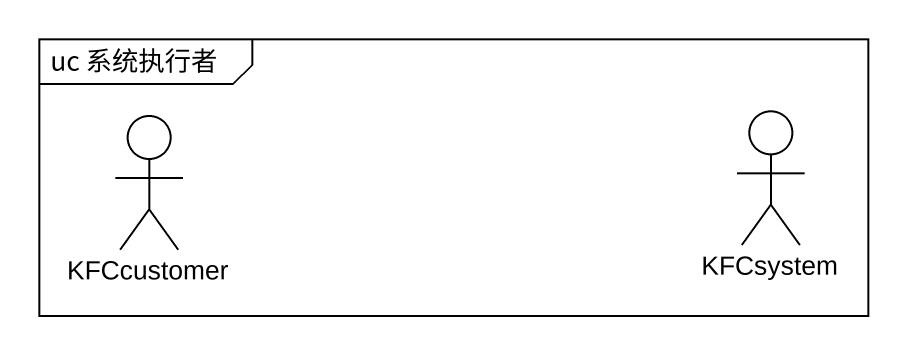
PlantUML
@startuml
mainframe uc 系统执行者
actor KFCcustomer
actor KFCsystem
@enduml
